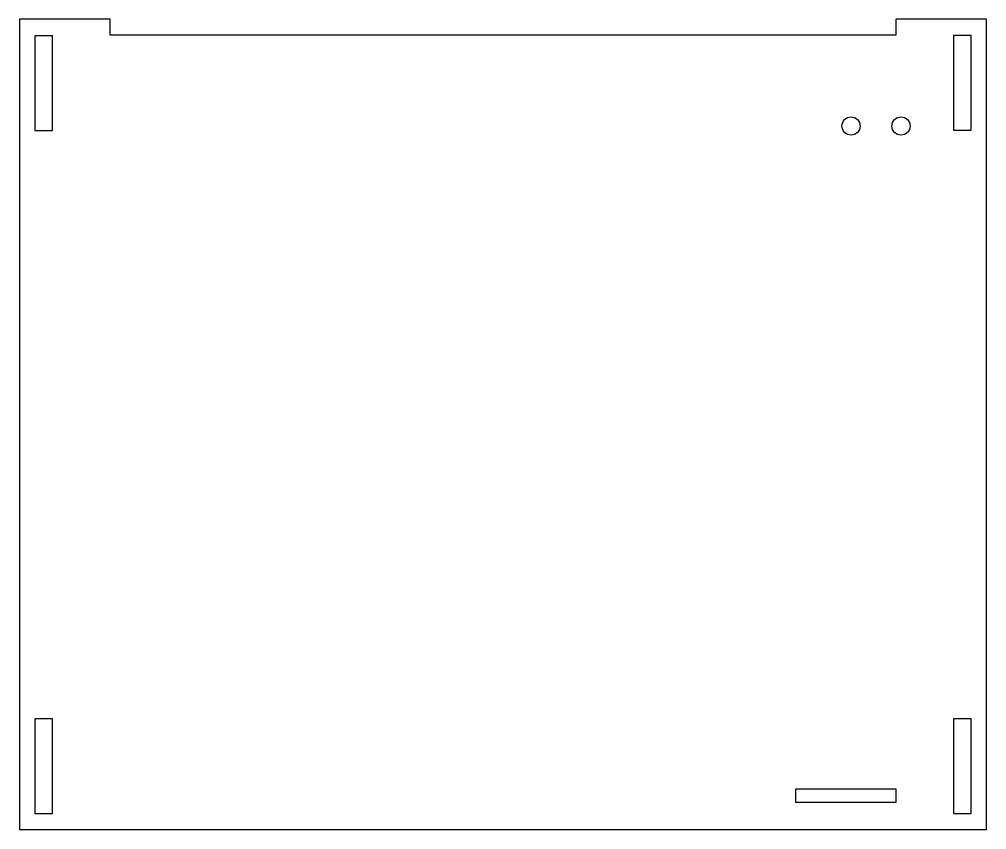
# Model space of a CAD drawing. Header units: millimetres. Extents: x 327 to 540, y -130 to 48.
import ezdxf

# ---------------------------------------------------------------- set-up
doc = ezdxf.new("R2010")
doc.units = ezdxf.units.MM
doc.layers.get('0').update_dxf_attribs({"linetype": 'CONTINUOUS'})

msp = doc.modelspace()

# ---------------------------------------------------------------- linework, layer by layer
for points in [[(539.86, -130.16), (539.86, 48.34), (519.86, 48.34), (519.86, 44.84), (346.86, 44.84), (346.86, 48.34), (326.86, 48.34), (326.86, -130.16)], [(334.06, 44.79), (334.06, 23.79), (330.36, 23.79), (330.36, 44.79)], [(532.66, 23.84), (532.66, 44.84), (536.36, 44.84), (536.36, 23.84)], [(330.36, -105.66), (334.06, -105.66), (334.06, -126.66), (330.36, -126.66)], [(532.66, -105.66), (536.36, -105.66), (536.36, -126.66), (532.66, -126.66)], [(497.86, -124.16), (497.86, -121.16), (519.86, -121.16), (519.86, -124.16)]]:
    msp.add_lwpolyline(points, close=True)
for centre in [(510, 24.84), (521, 24.84)]:
    msp.add_circle(centre, 2)

doc.saveas('drawing.dxf')
